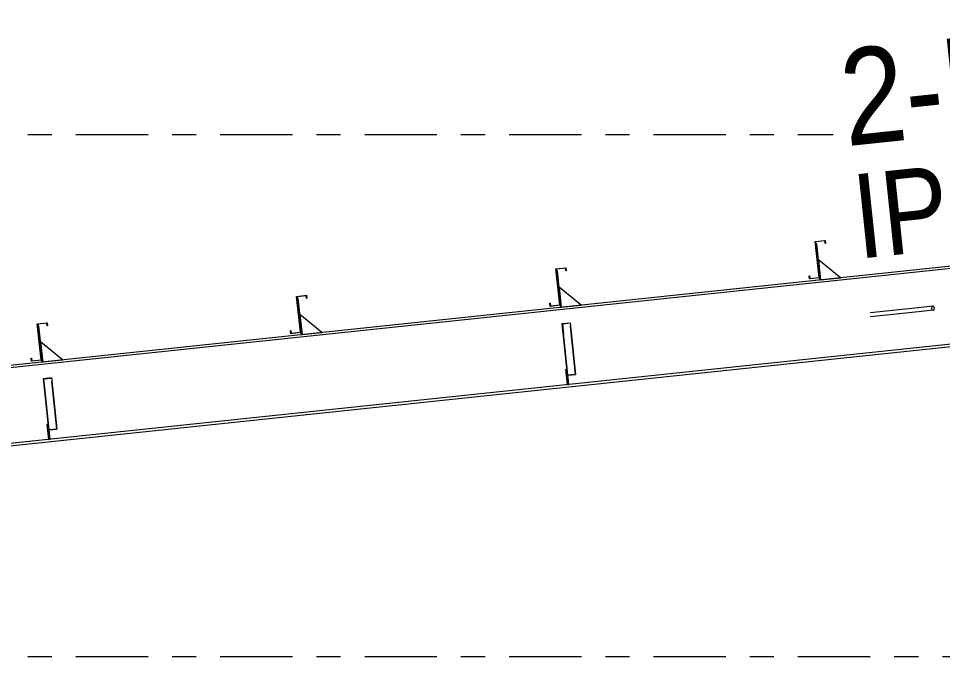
# Model space of a CAD drawing. Header units: millimetres. Extents: x -49 to 773, y -65 to 509.
# Drawn here: x 131.62 to 170, y 267.33 to 293.82 of the extents above; entities that cross this region are included whole.
import ezdxf

# ---------------------------------------------------------------- set-up
doc = ezdxf.new("R2010")
doc.units = ezdxf.units.MM
for name, pattern in [('XKITLINE00', [0]), ('XKITLINE02', [4, 2, -2]), ('XKITLINE03', [6, 3, -1, 1, -1])]:
    doc.linetypes.add(name, pattern=pattern)
for name, color, linetype, lineweight in [('Part', 2, 'Continuous', 0), ('PartMark', 7, 'Continuous', 0), ('S-grid', 1, 'Continuous', 0)]:
    doc.layers.add(name, color=color, linetype=linetype, lineweight=lineweight)
doc.styles.add('ARIAL', font='ARIAL.TTF')

# ---------------------------------------------------------------- blocks, each defined once
blk = doc.blocks.new('*A164')
at = {"layer": 'Part'}
blk.add_hatch(color=3, dxfattribs=at).paths.add_polyline_path([(132.397, 281.149), (132.811, 281.193), (132.825, 281.068), (132.81, 281.067), (132.798, 281.176), (132.414, 281.136), (132.571, 279.642), (132.157, 279.599), (132.144, 279.723), (132.159, 279.725), (132.17, 279.615), (132.555, 279.656)], flags=17)
blk = doc.blocks.new('*A165')
at = {"layer": 'Part'}
blk.add_hatch(color=3, dxfattribs=at).paths.add_polyline_path([(143.171, 282.285), (143.585, 282.329), (143.598, 282.205), (143.583, 282.203), (143.572, 282.313), (143.187, 282.272), (143.345, 280.779), (142.93, 280.735), (142.917, 280.859), (142.932, 280.861), (142.944, 280.751), (143.328, 280.792)], flags=17)
blk = doc.blocks.new('*A167')
at = {"layer": 'Part'}
blk.add_hatch(color=3, dxfattribs=at).paths.add_polyline_path([(132.651, 278.88), (132.983, 278.915), (132.985, 278.894), (132.67, 278.861), (132.712, 278.462), (132.696, 278.46)], flags=17)
blk = doc.blocks.new('*A168')
at = {"layer": 'Part'}
blk.add_hatch(color=3, dxfattribs=at).paths.add_polyline_path([(153.944, 283.422), (154.359, 283.465), (154.372, 283.341), (154.357, 283.34), (154.345, 283.449), (153.961, 283.408), (154.118, 281.915), (153.704, 281.871), (153.691, 281.996), (153.706, 281.997), (153.717, 281.888), (154.102, 281.928)], flags=17)
blk = doc.blocks.new('*A169')
at = {"layer": 'Part'}
blk.add_hatch(color=3, dxfattribs=at).paths.add_polyline_path([(164.718, 284.558), (165.132, 284.602), (165.145, 284.478), (165.13, 284.476), (165.119, 284.585), (164.734, 284.545), (164.892, 283.051), (164.477, 283.008), (164.464, 283.132), (164.479, 283.134), (164.491, 283.024), (164.875, 283.065)], flags=17)
blk = doc.blocks.new('*A173')
at = {"layer": 'Part'}
blk.add_hatch(color=3, dxfattribs=at).paths.add_polyline_path([(153.944, 283.422), (154.359, 283.465), (154.372, 283.341), (154.357, 283.34), (154.345, 283.449), (153.961, 283.408), (154.118, 281.915), (153.704, 281.871), (153.691, 281.996), (153.706, 281.997), (153.717, 281.888), (154.102, 281.928)], flags=17)
blk = doc.blocks.new('*A174')
at = {"layer": 'Part'}
blk.add_hatch(color=3, dxfattribs=at).paths.add_polyline_path([(164.718, 284.558), (165.132, 284.602), (165.145, 284.478), (165.13, 284.476), (165.119, 284.585), (164.734, 284.545), (164.892, 283.051), (164.477, 283.008), (164.464, 283.132), (164.479, 283.134), (164.491, 283.024), (164.875, 283.065)], flags=17)
blk = doc.blocks.new('*A178')
at = {"layer": 'Part'}
blk.add_hatch(color=3, dxfattribs=at).paths.add_polyline_path([(154.199, 281.153), (154.53, 281.188), (154.532, 281.167), (154.217, 281.134), (154.259, 280.735), (154.243, 280.733)], flags=17)
blk = doc.blocks.new('*A180')
at = {"layer": 'Part'}
blk.add_hatch(color=3, dxfattribs=at).paths.add_polyline_path([(132.397, 281.149), (132.811, 281.193), (132.825, 281.068), (132.81, 281.067), (132.798, 281.176), (132.414, 281.136), (132.571, 279.642), (132.157, 279.599), (132.144, 279.723), (132.159, 279.725), (132.17, 279.615), (132.555, 279.656)], flags=17)
blk = doc.blocks.new('*A181')
at = {"layer": 'Part'}
blk.add_hatch(color=3, dxfattribs=at).paths.add_polyline_path([(143.171, 282.285), (143.585, 282.329), (143.598, 282.205), (143.583, 282.203), (143.572, 282.313), (143.187, 282.272), (143.345, 280.779), (142.93, 280.735), (142.917, 280.859), (142.932, 280.861), (142.944, 280.751), (143.328, 280.792)], flags=17)
blk = doc.blocks.new('*A624')
at = {"layer": 'S-grid', "color": 1, "linetype": 'XKITLINE03', "lineweight": 0}
blk.add_line((-10, 289), (165.458, 289), dxfattribs=at)
blk = doc.blocks.new('*A625')
at = {"layer": 'S-grid', "color": 1, "linetype": 'XKITLINE03', "lineweight": 0}
blk.add_line((-10, 267.333), (236.683, 267.333), dxfattribs=at)
blk = doc.blocks.new('*A631')
at = {"layer": 'Part', "color": 2, "linetype": 'XKITLINE00', "lineweight": 0}
for p, q in [((186.667, 285.264), (114.45, 277.647)), ((186.679, 285.157), (114.462, 277.539)), ((186.676, 285.182), (186.679, 285.157)), ((187.006, 282.057), (122.476, 275.251)), ((187.017, 281.949), (122.487, 275.143)), ((187.006, 282.057), (187.017, 281.949)), ((122.145, 275.216), (114.788, 274.44)), ((122.156, 275.108), (114.8, 274.332))]:
    blk.add_line(p, q, dxfattribs=at)
at = {"layer": 'Part', "color": 7, "linetype": 'XKITLINE02', "lineweight": 0}
for p, q in [((186.667, 285.264), (186.676, 285.182)), ((186.679, 285.157), (187.006, 282.057)), ((114.45, 277.647), (114.8, 274.332)), ((122.476, 275.251), (122.145, 275.216)), ((122.487, 275.143), (122.156, 275.108))]:
    blk.add_line(p, q, dxfattribs=at)
blk = doc.blocks.new('*A812')
at = {"layer": 'Part', "color": 2, "linetype": 'XKITLINE00', "lineweight": 0}
for p, q in [((164.785, 284.465), (164.743, 284.46)), ((164.942, 282.973), (164.785, 284.465)), ((164.892, 283.051), (164.901, 282.969))]:
    blk.add_line(p, q, dxfattribs=at)
at = {"layer": 'Part', "color": 7, "linetype": 'XKITLINE02', "lineweight": 0}
for p, q in [((164.743, 284.46), (164.892, 283.051)), ((164.901, 282.969), (164.942, 282.973))]:
    blk.add_line(p, q, dxfattribs=at)
blk = doc.blocks.new('*A813')
at = {"layer": 'Part', "color": 2, "linetype": 'XKITLINE00', "lineweight": 0}
blk.add_line((165.771, 283.06), (164.855, 283.802), dxfattribs=at)
at = {"layer": 'Part', "color": 7, "linetype": 'XKITLINE02', "lineweight": 0}
for p, q in [((164.855, 283.802), (164.942, 282.973)), ((164.942, 282.973), (165.771, 283.06))]:
    blk.add_line(p, q, dxfattribs=at)
blk = doc.blocks.new('*A849')
at = {"layer": 'Part', "color": 2, "linetype": 'XKITLINE00', "lineweight": 0}
for p, q in [((132.397, 281.149), (132.811, 281.193)), ((132.555, 279.656), (132.397, 281.149)), ((132.798, 281.176), (132.414, 281.136)), ((132.414, 281.136), (132.571, 279.642)), ((132.81, 281.067), (132.798, 281.176)), ((132.825, 281.068), (132.81, 281.067)), ((132.811, 281.193), (132.825, 281.068)), ((132.144, 279.723), (132.159, 279.725)), ((132.157, 279.599), (132.144, 279.723)), ((132.571, 279.642), (132.157, 279.599)), ((132.159, 279.725), (132.17, 279.615)), ((132.17, 279.615), (132.555, 279.656))]:
    blk.add_line(p, q, dxfattribs=at)
blk = doc.blocks.new('*A850')
at = {"layer": 'Part', "color": 2, "linetype": 'XKITLINE00', "lineweight": 0}
for p, q in [((143.171, 282.285), (143.585, 282.329)), ((143.328, 280.792), (143.171, 282.285)), ((143.572, 282.313), (143.187, 282.272)), ((143.187, 282.272), (143.345, 280.779)), ((143.583, 282.203), (143.572, 282.313)), ((143.598, 282.205), (143.583, 282.203)), ((143.585, 282.329), (143.598, 282.205)), ((142.917, 280.859), (142.932, 280.861)), ((142.93, 280.735), (142.917, 280.859)), ((143.345, 280.779), (142.93, 280.735)), ((142.932, 280.861), (142.944, 280.751)), ((142.944, 280.751), (143.328, 280.792))]:
    blk.add_line(p, q, dxfattribs=at)
blk = doc.blocks.new('*A857')
at = {"layer": 'Part', "color": 7, "linetype": 'XKITLINE02', "lineweight": 0}
for p, q in [((132.853, 276.974), (132.811, 276.969)), ((132.811, 276.969), (132.877, 276.348)), ((132.918, 276.352), (132.853, 276.974)), ((132.864, 276.472), (132.905, 276.477)), ((132.877, 276.348), (132.918, 276.352))]:
    blk.add_line(p, q, dxfattribs=at)
blk = doc.blocks.new('*A858')
at = {"layer": 'Part', "color": 2, "linetype": 'XKITLINE00', "lineweight": 0}
for p, q in [((132.811, 276.969), (132.853, 276.974)), ((132.877, 276.348), (132.811, 276.969)), ((132.88, 276.714), (132.918, 276.352))]:
    blk.add_line(p, q, dxfattribs=at)
at = {"layer": 'Part', "color": 7, "linetype": 'XKITLINE02', "lineweight": 0}
for p, q in [((132.853, 276.974), (132.88, 276.714)), ((132.864, 276.472), (132.905, 276.477)), ((132.918, 276.352), (132.877, 276.348))]:
    blk.add_line(p, q, dxfattribs=at)
blk = doc.blocks.new('*A859')
at = {"layer": 'Part', "color": 2, "linetype": 'XKITLINE00', "lineweight": 0}
blk.add_line((133.45, 279.651), (132.534, 280.393), dxfattribs=at)
at = {"layer": 'Part', "color": 7, "linetype": 'XKITLINE02', "lineweight": 0}
for p, q in [((132.534, 280.393), (132.621, 279.564)), ((132.621, 279.564), (133.45, 279.651))]:
    blk.add_line(p, q, dxfattribs=at)
blk = doc.blocks.new('*A860')
at = {"layer": 'Part', "color": 2, "linetype": 'XKITLINE00', "lineweight": 0}
for p, q in [((132.464, 281.056), (132.422, 281.051)), ((132.621, 279.564), (132.464, 281.056)), ((132.571, 279.642), (132.58, 279.559))]:
    blk.add_line(p, q, dxfattribs=at)
at = {"layer": 'Part', "color": 7, "linetype": 'XKITLINE02', "lineweight": 0}
for p, q in [((132.422, 281.051), (132.571, 279.642)), ((132.58, 279.559), (132.621, 279.564))]:
    blk.add_line(p, q, dxfattribs=at)
blk = doc.blocks.new('*A861')
at = {"layer": 'Part', "color": 7, "linetype": 'XKITLINE02', "lineweight": 0}
for p, q in [((132.903, 276.492), (132.651, 278.88)), ((132.92, 276.494), (132.67, 278.861)), ((133.209, 276.776), (132.983, 278.915)), ((132.876, 276.754), (133.207, 276.789)), ((132.894, 276.742), (133.209, 276.776)), ((132.903, 276.492), (132.92, 276.494))]:
    blk.add_line(p, q, dxfattribs=at)
blk = doc.blocks.new('*A862')
at = {"layer": 'Part', "color": 2, "linetype": 'XKITLINE00', "lineweight": 0}
for p, q in [((132.651, 278.88), (132.983, 278.915)), ((132.696, 278.46), (132.651, 278.88)), ((132.67, 278.861), (132.985, 278.894)), ((132.92, 276.494), (132.67, 278.861)), ((132.983, 278.915), (133.209, 276.776)), ((132.696, 278.46), (132.712, 278.462)), ((132.696, 278.46), (132.88, 276.714)), ((132.894, 276.742), (133.209, 276.776)), ((132.903, 276.492), (132.92, 276.494))]:
    blk.add_line(p, q, dxfattribs=at)
at = {"layer": 'Part', "color": 7, "linetype": 'XKITLINE02', "lineweight": 0}
for p, q in [((132.876, 276.754), (133.207, 276.789)), ((132.88, 276.714), (132.903, 276.492))]:
    blk.add_line(p, q, dxfattribs=at)
blk = doc.blocks.new('*A863')
at = {"layer": 'Part', "color": 2, "linetype": 'XKITLINE00', "lineweight": 0}
blk.add_line((144.224, 280.788), (143.307, 281.529), dxfattribs=at)
at = {"layer": 'Part', "color": 7, "linetype": 'XKITLINE02', "lineweight": 0}
for p, q in [((143.307, 281.529), (143.395, 280.7)), ((143.395, 280.7), (144.224, 280.788))]:
    blk.add_line(p, q, dxfattribs=at)
blk = doc.blocks.new('*A864')
at = {"layer": 'Part', "color": 2, "linetype": 'XKITLINE00', "lineweight": 0}
for p, q in [((143.237, 282.192), (143.196, 282.188)), ((143.395, 280.7), (143.237, 282.192)), ((143.345, 280.779), (143.353, 280.696))]:
    blk.add_line(p, q, dxfattribs=at)
at = {"layer": 'Part', "color": 7, "linetype": 'XKITLINE02', "lineweight": 0}
for p, q in [((143.196, 282.188), (143.345, 280.779)), ((143.353, 280.696), (143.395, 280.7))]:
    blk.add_line(p, q, dxfattribs=at)
blk = doc.blocks.new('*A868')
at = {"layer": 'Part', "color": 2, "linetype": 'XKITLINE00', "lineweight": 0}
for p, q in [((153.944, 283.422), (154.359, 283.465)), ((154.102, 281.928), (153.944, 283.422)), ((154.345, 283.449), (153.961, 283.408)), ((153.961, 283.408), (154.118, 281.915)), ((154.357, 283.34), (154.345, 283.449)), ((154.372, 283.341), (154.357, 283.34)), ((154.359, 283.465), (154.372, 283.341)), ((153.691, 281.996), (153.706, 281.997)), ((153.704, 281.871), (153.691, 281.996)), ((154.118, 281.915), (153.704, 281.871)), ((153.706, 281.997), (153.717, 281.888)), ((153.717, 281.888), (154.102, 281.928))]:
    blk.add_line(p, q, dxfattribs=at)
blk = doc.blocks.new('*A869')
at = {"layer": 'Part', "color": 2, "linetype": 'XKITLINE00', "lineweight": 0}
for p, q in [((164.718, 284.558), (165.132, 284.602)), ((164.875, 283.065), (164.718, 284.558)), ((165.119, 284.585), (164.734, 284.545)), ((164.734, 284.545), (164.892, 283.051)), ((165.13, 284.476), (165.119, 284.585)), ((165.145, 284.478), (165.13, 284.476)), ((165.132, 284.602), (165.145, 284.478)), ((164.464, 283.132), (164.479, 283.134)), ((164.477, 283.008), (164.464, 283.132)), ((164.892, 283.051), (164.477, 283.008)), ((164.479, 283.134), (164.491, 283.024)), ((164.491, 283.024), (164.875, 283.065))]:
    blk.add_line(p, q, dxfattribs=at)
blk = doc.blocks.new('*A873')
at = {"layer": 'Part', "color": 2, "linetype": 'XKITLINE00', "lineweight": 0}
for p, q in [((153.944, 283.422), (154.359, 283.465)), ((154.102, 281.928), (153.944, 283.422)), ((154.345, 283.449), (153.961, 283.408)), ((153.961, 283.408), (154.118, 281.915)), ((154.357, 283.34), (154.345, 283.449)), ((154.372, 283.341), (154.357, 283.34)), ((154.359, 283.465), (154.372, 283.341)), ((153.691, 281.996), (153.706, 281.997)), ((153.704, 281.871), (153.691, 281.996)), ((154.118, 281.915), (153.704, 281.871)), ((153.706, 281.997), (153.717, 281.888)), ((153.717, 281.888), (154.102, 281.928))]:
    blk.add_line(p, q, dxfattribs=at)
blk = doc.blocks.new('*A874')
at = {"layer": 'Part', "color": 2, "linetype": 'XKITLINE00', "lineweight": 0}
for p, q in [((164.718, 284.558), (165.132, 284.602)), ((164.875, 283.065), (164.718, 284.558)), ((165.119, 284.585), (164.734, 284.545)), ((164.734, 284.545), (164.892, 283.051)), ((165.13, 284.476), (165.119, 284.585)), ((165.145, 284.478), (165.13, 284.476)), ((165.132, 284.602), (165.145, 284.478)), ((164.464, 283.132), (164.479, 283.134)), ((164.477, 283.008), (164.464, 283.132)), ((164.892, 283.051), (164.477, 283.008)), ((164.479, 283.134), (164.491, 283.024)), ((164.491, 283.024), (164.875, 283.065))]:
    blk.add_line(p, q, dxfattribs=at)
blk = doc.blocks.new('*A878')
at = {"layer": 'Part', "color": 2, "linetype": 'XKITLINE00', "lineweight": 0}
for p, q in [((154.199, 281.153), (154.53, 281.188)), ((154.243, 280.733), (154.199, 281.153)), ((154.532, 281.167), (154.217, 281.134)), ((154.217, 281.134), (154.259, 280.735)), ((154.53, 281.188), (154.756, 279.048)), ((154.259, 280.735), (154.243, 280.733)), ((154.243, 280.733), (154.427, 278.987)), ((154.467, 278.766), (154.259, 280.735)), ((154.441, 279.015), (154.756, 279.048)), ((154.451, 278.765), (154.467, 278.766))]:
    blk.add_line(p, q, dxfattribs=at)
at = {"layer": 'Part', "color": 7, "linetype": 'XKITLINE02', "lineweight": 0}
for p, q in [((154.423, 279.026), (154.754, 279.061)), ((154.427, 278.987), (154.451, 278.765))]:
    blk.add_line(p, q, dxfattribs=at)
blk = doc.blocks.new('*A879')
at = {"layer": 'Part', "color": 7, "linetype": 'XKITLINE02', "lineweight": 0}
for p, q in [((154.451, 278.765), (154.199, 281.153)), ((154.467, 278.766), (154.217, 281.134)), ((154.756, 279.048), (154.53, 281.188)), ((154.423, 279.026), (154.754, 279.061)), ((154.441, 279.015), (154.756, 279.048)), ((154.451, 278.765), (154.467, 278.766))]:
    blk.add_line(p, q, dxfattribs=at)
blk = doc.blocks.new('*A880')
at = {"layer": 'Part', "color": 2, "linetype": 'XKITLINE00', "lineweight": 0}
for p, q in [((154.011, 283.328), (153.97, 283.324)), ((154.168, 281.837), (154.011, 283.328)), ((154.118, 281.915), (154.127, 281.832))]:
    blk.add_line(p, q, dxfattribs=at)
at = {"layer": 'Part', "color": 7, "linetype": 'XKITLINE02', "lineweight": 0}
for p, q in [((153.97, 283.324), (154.118, 281.915)), ((154.127, 281.832), (154.168, 281.837))]:
    blk.add_line(p, q, dxfattribs=at)
blk = doc.blocks.new('*A881')
at = {"layer": 'Part', "color": 2, "linetype": 'XKITLINE00', "lineweight": 0}
blk.add_line((154.997, 281.924), (154.081, 282.665), dxfattribs=at)
at = {"layer": 'Part', "color": 7, "linetype": 'XKITLINE02', "lineweight": 0}
for p, q in [((154.081, 282.665), (154.168, 281.837)), ((154.168, 281.837), (154.997, 281.924))]:
    blk.add_line(p, q, dxfattribs=at)
blk = doc.blocks.new('*A882')
at = {"layer": 'Part', "color": 2, "linetype": 'XKITLINE00', "lineweight": 0}
for p, q in [((154.358, 279.242), (154.4, 279.247)), ((154.424, 278.621), (154.358, 279.242)), ((154.427, 278.987), (154.465, 278.625))]:
    blk.add_line(p, q, dxfattribs=at)
at = {"layer": 'Part', "color": 7, "linetype": 'XKITLINE02', "lineweight": 0}
for p, q in [((154.4, 279.247), (154.427, 278.987)), ((154.411, 278.745), (154.452, 278.749)), ((154.465, 278.625), (154.424, 278.621))]:
    blk.add_line(p, q, dxfattribs=at)
blk = doc.blocks.new('*A883')
at = {"layer": 'Part', "color": 7, "linetype": 'XKITLINE02', "lineweight": 0}
for p, q in [((154.4, 279.247), (154.358, 279.242)), ((154.358, 279.242), (154.424, 278.621)), ((154.465, 278.625), (154.4, 279.247)), ((154.411, 278.745), (154.452, 278.749)), ((154.424, 278.621), (154.465, 278.625))]:
    blk.add_line(p, q, dxfattribs=at)
blk = doc.blocks.new('*A885')
at = {"layer": 'Part', "color": 2, "linetype": 'XKITLINE00', "lineweight": 0}
for p, q in [((132.397, 281.149), (132.811, 281.193)), ((132.555, 279.656), (132.397, 281.149)), ((132.798, 281.176), (132.414, 281.136)), ((132.414, 281.136), (132.571, 279.642)), ((132.81, 281.067), (132.798, 281.176)), ((132.825, 281.068), (132.81, 281.067)), ((132.811, 281.193), (132.825, 281.068)), ((132.144, 279.723), (132.159, 279.725)), ((132.157, 279.599), (132.144, 279.723)), ((132.571, 279.642), (132.157, 279.599)), ((132.159, 279.725), (132.17, 279.615)), ((132.17, 279.615), (132.555, 279.656))]:
    blk.add_line(p, q, dxfattribs=at)
blk = doc.blocks.new('*A886')
at = {"layer": 'Part', "color": 2, "linetype": 'XKITLINE00', "lineweight": 0}
for p, q in [((143.171, 282.285), (143.585, 282.329)), ((143.328, 280.792), (143.171, 282.285)), ((143.572, 282.313), (143.187, 282.272)), ((143.187, 282.272), (143.345, 280.779)), ((143.583, 282.203), (143.572, 282.313)), ((143.598, 282.205), (143.583, 282.203)), ((143.585, 282.329), (143.598, 282.205)), ((142.917, 280.859), (142.932, 280.861)), ((142.93, 280.735), (142.917, 280.859)), ((143.345, 280.779), (142.93, 280.735)), ((142.932, 280.861), (142.944, 280.751)), ((142.944, 280.751), (143.328, 280.792))]:
    blk.add_line(p, q, dxfattribs=at)
blk = doc.blocks.new('*A888')
at = {"layer": 'Part', "color": 7, "linetype": 'XKITLINE02', "lineweight": 0}
for p, q in [((168.986, 281.807), (166.527, 281.548)), ((169.003, 281.642), (166.544, 281.382))]:
    blk.add_line(p, q, dxfattribs=at)
at = {"layer": 'Part', "color": 2, "linetype": 'XKITLINE00', "lineweight": 0}
for p, q in [((169.597, 281.872), (168.986, 281.807)), ((169.555, 281.843), (169.542, 281.782)), ((169.542, 281.782), (169.567, 281.726)), ((169.597, 281.872), (169.555, 281.843)), ((169.644, 281.852), (169.597, 281.872)), ((169.669, 281.796), (169.644, 281.852)), ((169.657, 281.735), (169.669, 281.796)), ((169.614, 281.706), (169.003, 281.642)), ((169.567, 281.726), (169.614, 281.706)), ((169.614, 281.706), (169.657, 281.735))]:
    blk.add_line(p, q, dxfattribs=at)
blk = doc.blocks.new('*A1222')
at = {"layer": 'PartMark', "color": 3, "style": 'ARIAL', "width": 0.85}
blk.add_text('2-R38', height=4, rotation=6.0218, dxfattribs=at).set_placement((166.012, 288.516))
at = {"layer": 'PartMark', "color": 7, "style": 'ARIAL', "width": 0.85}
blk.add_text('IPE400-J', height=3.5, rotation=6.0218, dxfattribs=at).set_placement((166.505, 283.842))

msp = doc.modelspace()

# ---------------------------------------------------------------- block references
at = {"lineweight": 0}
for name in ['*A1222', '*A624', '*A631', '*A169', '*A174', '*A869', '*A874', '*A812', '*A813', '*A168', '*A173', '*A868', '*A873', '*A880', '*A881', '*A165', '*A181', '*A850', '*A886', '*A864', '*A888', '*A863', '*A164', '*A180', '*A849', '*A885', '*A860', '*A178', '*A878', '*A879', '*A859', '*A882', '*A883', '*A167', '*A861', '*A862', '*A857', '*A858', '*A625']:
    msp.add_blockref(name, (0, 0), dxfattribs=at)

doc.saveas('drawing.dxf')
